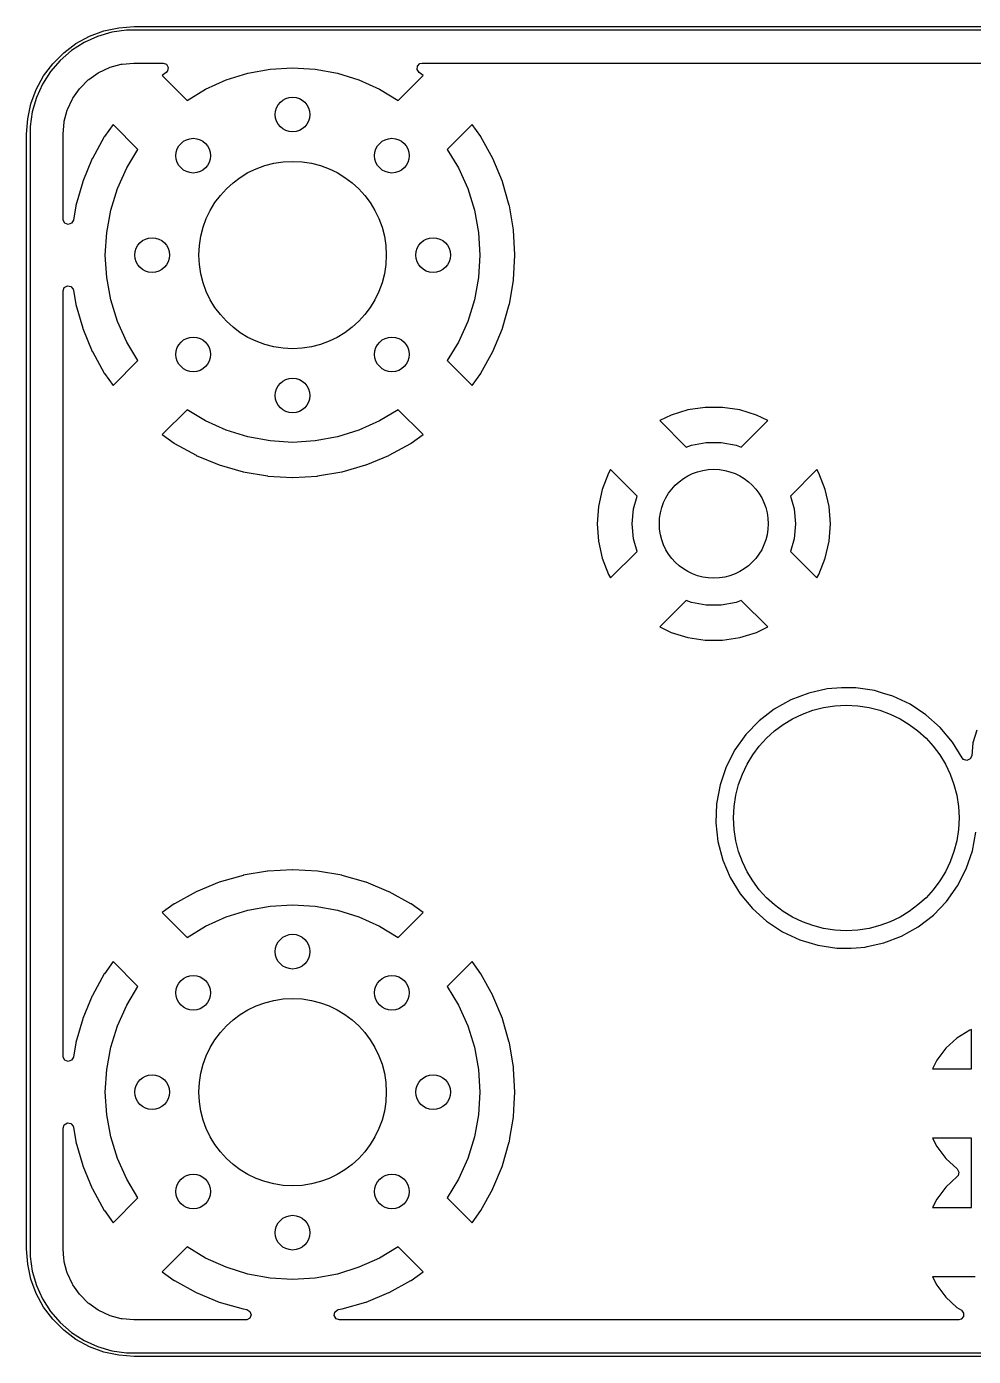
# Model space of a CAD drawing. Extents: x 190.9 to 226.5, y -95.7 to -76.6.
# Drawn here: x 190.91 to 204.56, y -95.72 to -76.56 of the extents above; entities that cross this region are included whole.
import ezdxf

# ---------------------------------------------------------------- set-up
doc = ezdxf.new("R2010")
doc.units = 0
doc.layers.add('BLACK', color=7, linetype='CONTINUOUS')

msp = doc.modelspace()

# ---------------------------------------------------------------- linework, layer by layer
at = {"layer": 'BLACK', "linetype": 'CONTINUOUS'}
for p, q in [((191.813, -76.696), (192.02, -76.6187)), ((192.137, -76.6365), (191.931, -76.6969)), ((192.02, -76.6187), (192.236, -76.5718)), ((192.349, -76.606), (192.137, -76.6365)), ((192.236, -76.5718), (192.456, -76.556)), ((192.456, -76.606), (192.349, -76.606)), ((192.456, -76.556), (224.968, -76.556)), ((224.968, -76.606), (192.456, -76.606)), ((191.442, -76.9343), (191.619, -76.8019)), ((191.736, -76.786), (191.555, -76.9019)), ((191.619, -76.8019), (191.813, -76.696)), ((191.931, -76.6969), (191.736, -76.786)), ((191.393, -77.0423), (191.253, -77.2044)), ((191.285, -77.0906), (191.442, -76.9343)), ((191.555, -76.9019), (191.393, -77.0423)), ((191.253, -77.2044), (191.137, -77.3848)), ((191.153, -77.2675), (191.285, -77.0906)), ((191.803, -77.3172), (191.939, -77.2224)), ((191.939, -77.2224), (191.95, -77.2158)), ((191.95, -77.2158), (192.1, -77.146)), ((192.1, -77.146), (192.112, -77.1415)), ((192.112, -77.1415), (192.272, -77.0987)), ((192.272, -77.0987), (192.285, -77.0965)), ((192.285, -77.0965), (192.453, -77.0818)), ((192.453, -77.0818), (192.459, -77.0815)), ((192.459, -77.0815), (192.522, -77.0815)), ((192.522, -77.0815), (192.875, -77.0815)), ((192.919, -77.218), (192.86, -77.2595)), ((192.875, -77.0815), (192.924, -77.0991)), ((192.94, -77.1943), (192.919, -77.218)), ((192.924, -77.0991), (192.949, -77.1436)), ((192.949, -77.1436), (192.94, -77.1943)), ((193.785, -77.3236), (194.096, -77.2266)), ((194.096, -77.2266), (194.417, -77.1678)), ((194.417, -77.1678), (194.742, -77.1481)), ((194.742, -77.1481), (195.067, -77.1678)), ((195.067, -77.1678), (195.388, -77.2266)), ((195.388, -77.2266), (195.699, -77.3236)), ((196.536, -77.1757), (196.541, -77.1245)), ((196.565, -77.218), (196.536, -77.1757)), ((196.541, -77.1245), (196.577, -77.0883)), ((196.624, -77.2595), (196.565, -77.218)), ((196.577, -77.0883), (196.609, -77.0815)), ((196.609, -77.0815), (221.589, -77.0815)), ((191.047, -77.4615), (191.153, -77.2675)), ((191.137, -77.3848), (191.048, -77.5798)), ((191.677, -77.4425), (191.793, -77.3256)), ((191.793, -77.3256), (191.803, -77.3172)), ((192.86, -77.2595), (192.86, -77.2595)), ((192.86, -77.2595), (193.22, -77.619)), ((193.487, -77.4574), (193.785, -77.3236)), ((195.699, -77.3236), (195.997, -77.4574)), ((196.264, -77.619), (196.624, -77.2595)), ((196.624, -77.2595), (196.624, -77.2595)), ((190.97, -77.6686), (191.047, -77.4615)), ((191.048, -77.5798), (190.988, -77.7856)), ((191.497, -77.749), (191.567, -77.5992)), ((191.567, -77.5992), (191.573, -77.5879)), ((191.573, -77.5879), (191.574, -77.5876)), ((191.574, -77.5876), (191.668, -77.4525)), ((191.668, -77.4525), (191.677, -77.4425)), ((193.22, -77.619), (193.487, -77.4574)), ((195.997, -77.4574), (196.264, -77.619)), ((190.923, -77.8846), (190.97, -77.6686)), ((190.988, -77.7856), (190.957, -77.9978)), ((191.45, -77.9209), (191.493, -77.7613)), ((191.493, -77.7613), (191.497, -77.749)), ((190.907, -78.105), (190.923, -77.8846)), ((190.957, -77.9978), (190.957, -78.105)), ((191.433, -78.1017), (191.447, -77.9338)), ((191.447, -77.9338), (191.45, -77.9209)), ((192.153, -77.9666), (192.029, -78.1412)), ((192.513, -78.3261), (192.153, -77.9666)), ((192.153, -77.9666), (192.153, -77.9666)), ((197.331, -77.9666), (196.971, -78.3261)), ((197.455, -78.1412), (197.331, -77.9666)), ((197.331, -77.9666), (197.331, -77.9666)), ((190.907, -94.1724), (190.907, -78.105)), ((190.957, -78.105), (190.957, -94.1724)), ((191.433, -78.1083), (191.433, -78.1017)), ((191.433, -79.3311), (191.433, -78.1083)), ((192.027, -78.1448), (191.855, -78.4556)), ((192.029, -78.1412), (192.027, -78.1448)), ((197.457, -78.1448), (197.455, -78.1412)), ((197.629, -78.4556), (197.457, -78.1448)), ((192.351, -78.5934), (192.513, -78.3261)), ((196.971, -78.3261), (197.133, -78.5934)), ((191.854, -78.4594), (191.718, -78.7876)), ((191.855, -78.4556), (191.854, -78.4594)), ((197.63, -78.4594), (197.629, -78.4556)), ((197.766, -78.7876), (197.63, -78.4594)), ((192.217, -78.8907), (192.351, -78.5934)), ((197.133, -78.5934), (197.267, -78.8907)), ((191.716, -78.7916), (191.618, -79.1329)), ((191.718, -78.7876), (191.716, -78.7916)), ((192.12, -79.202), (192.217, -78.8907)), ((197.267, -78.8907), (197.364, -79.202)), ((197.768, -78.7916), (197.766, -78.7876)), ((197.866, -79.1329), (197.768, -78.7916)), ((191.617, -79.137), (191.582, -79.3437)), ((191.618, -79.1329), (191.617, -79.137)), ((197.867, -79.137), (197.866, -79.1329)), ((197.927, -79.4872), (197.867, -79.137)), ((191.434, -79.3446), (191.433, -79.3311)), ((191.46, -79.389), (191.434, -79.3446)), ((191.582, -79.3437), (191.556, -79.3884)), ((192.062, -79.5227), (192.12, -79.202)), ((197.364, -79.202), (197.422, -79.5227)), ((191.508, -79.4063), (191.46, -79.389)), ((191.556, -79.3884), (191.508, -79.4063)), ((192.042, -79.8481), (192.062, -79.5227)), ((197.422, -79.5227), (197.442, -79.8481)), ((197.927, -79.4914), (197.927, -79.4872)), ((197.947, -79.846), (197.927, -79.4914)), ((192.062, -80.1736), (192.042, -79.8481)), ((197.442, -79.8481), (197.422, -80.1736)), ((197.927, -80.2049), (197.947, -79.8502)), ((197.947, -79.8502), (197.947, -79.846)), ((191.45, -80.3168), (191.495, -80.291)), ((191.495, -80.291), (191.545, -80.3)), ((191.545, -80.3), (191.578, -80.3394)), ((192.12, -80.4943), (192.062, -80.1736)), ((197.422, -80.1736), (197.364, -80.4943)), ((197.867, -80.5592), (197.927, -80.209)), ((197.927, -80.209), (197.927, -80.2049)), ((191.433, -80.3651), (191.45, -80.3168)), ((191.433, -83.7212), (191.433, -80.3651)), ((191.578, -80.3394), (191.582, -80.3525)), ((191.582, -80.3525), (191.617, -80.5592)), ((192.217, -80.8055), (192.12, -80.4943)), ((197.364, -80.4943), (197.267, -80.8055)), ((191.617, -80.5592), (191.618, -80.5633)), ((191.618, -80.5633), (191.716, -80.9046)), ((197.768, -80.9046), (197.866, -80.5633)), ((197.866, -80.5633), (197.867, -80.5592)), ((192.351, -81.1029), (192.217, -80.8055)), ((197.267, -80.8055), (197.133, -81.1029)), ((191.716, -80.9046), (191.718, -80.9086)), ((191.718, -80.9086), (191.854, -81.2368)), ((197.63, -81.2368), (197.766, -80.9086)), ((197.766, -80.9086), (197.768, -80.9046)), ((191.854, -81.2368), (191.855, -81.2406)), ((191.855, -81.2406), (192.027, -81.5515)), ((192.513, -81.3701), (192.351, -81.1029)), ((197.133, -81.1029), (196.971, -81.3702)), ((197.457, -81.5515), (197.629, -81.2406)), ((197.629, -81.2406), (197.63, -81.2368)), ((192.153, -81.7297), (192.513, -81.3701)), ((196.971, -81.3702), (197.331, -81.7297)), ((192.027, -81.5515), (192.029, -81.555)), ((192.029, -81.555), (192.153, -81.7297)), ((197.331, -81.7297), (197.455, -81.555)), ((197.455, -81.555), (197.457, -81.5515)), ((192.153, -81.7297), (192.153, -81.7297)), ((197.331, -81.7297), (197.331, -81.7297)), ((193.22, -82.0773), (192.86, -82.4368)), ((193.487, -82.2388), (193.22, -82.0773)), ((196.264, -82.0773), (195.997, -82.2388)), ((196.624, -82.4368), (196.264, -82.0773)), ((200.199, -82.1553), (200.034, -82.2347)), ((200.439, -82.0812), (200.199, -82.1553)), ((200.688, -82.0437), (200.439, -82.0812)), ((200.939, -82.0437), (200.688, -82.0437)), ((201.188, -82.0812), (200.939, -82.0437)), ((201.428, -82.1553), (201.188, -82.0812)), ((201.593, -82.2347), (201.428, -82.1553)), ((193.785, -82.3727), (193.487, -82.2388)), ((194.096, -82.4697), (193.785, -82.3727)), ((195.699, -82.3727), (195.388, -82.4697)), ((195.997, -82.2388), (195.699, -82.3727)), ((200.034, -82.2347), (200.034, -82.2347)), ((200.034, -82.2347), (200.417, -82.6175)), ((201.21, -82.6175), (201.593, -82.2347)), ((201.593, -82.2347), (201.593, -82.2347)), ((192.86, -82.4368), (192.86, -82.4368)), ((192.86, -82.4368), (193.035, -82.5607)), ((193.035, -82.5607), (193.039, -82.5629)), ((193.039, -82.5629), (193.35, -82.7347)), ((194.417, -82.5284), (194.096, -82.4697)), ((194.742, -82.5481), (194.417, -82.5284)), ((195.067, -82.5284), (194.742, -82.5481)), ((195.388, -82.4697), (195.067, -82.5284)), ((196.134, -82.7347), (196.445, -82.5629)), ((196.445, -82.5629), (196.449, -82.5607)), ((196.449, -82.5607), (196.624, -82.4368)), ((196.624, -82.4368), (196.624, -82.4368)), ((200.417, -82.6175), (200.491, -82.5887)), ((200.491, -82.5887), (200.705, -82.5487)), ((200.705, -82.5487), (200.922, -82.5487)), ((200.922, -82.5487), (201.136, -82.5887)), ((201.136, -82.5887), (201.21, -82.6175)), ((193.35, -82.7347), (193.353, -82.7366)), ((193.353, -82.7366), (193.681, -82.8725)), ((195.803, -82.8725), (196.131, -82.7366)), ((196.131, -82.7366), (196.134, -82.7347)), ((193.681, -82.8725), (193.685, -82.8739)), ((193.685, -82.8739), (194.027, -82.9722)), ((194.027, -82.9722), (194.031, -82.9731)), ((194.031, -82.9731), (194.381, -83.0326)), ((195.103, -83.0326), (195.453, -82.9731)), ((195.453, -82.9731), (195.457, -82.9722)), ((195.457, -82.9722), (195.799, -82.8739)), ((195.799, -82.8739), (195.803, -82.8725)), ((199.327, -82.9415), (199.298, -82.9913)), ((199.708, -83.3227), (199.327, -82.9415)), ((199.327, -82.9415), (199.327, -82.9415)), ((202.3, -82.9415), (201.919, -83.3227)), ((202.329, -82.9913), (202.3, -82.9415)), ((202.3, -82.9415), (202.3, -82.9415)), ((194.381, -83.0326), (194.385, -83.0331)), ((194.385, -83.0331), (194.74, -83.053)), ((194.74, -83.053), (194.744, -83.053)), ((194.744, -83.053), (195.099, -83.0331)), ((195.099, -83.0331), (195.103, -83.0326)), ((199.298, -82.9913), (199.206, -83.2254)), ((202.421, -83.2254), (202.329, -82.9913)), ((199.206, -83.2254), (199.15, -83.4705)), ((199.656, -83.5048), (199.708, -83.3227)), ((201.919, -83.3227), (201.971, -83.5048)), ((202.477, -83.4705), (202.421, -83.2254)), ((199.15, -83.4705), (199.131, -83.7212)), ((199.636, -83.7212), (199.656, -83.5048)), ((201.971, -83.5048), (201.991, -83.7212)), ((202.496, -83.7212), (202.477, -83.4705)), ((191.433, -91.3961), (191.433, -83.7212)), ((199.131, -83.7212), (199.15, -83.9719)), ((199.656, -83.9376), (199.636, -83.7212)), ((201.991, -83.7212), (201.971, -83.9376)), ((202.477, -83.9719), (202.496, -83.7212)), ((199.708, -84.1197), (199.656, -83.9376)), ((201.971, -83.9376), (201.919, -84.1197)), ((199.15, -83.9719), (199.206, -84.217)), ((199.327, -84.5009), (199.708, -84.1197)), ((201.919, -84.1197), (202.3, -84.5009)), ((202.421, -84.217), (202.477, -83.9719)), ((199.206, -84.217), (199.298, -84.4511)), ((202.329, -84.4511), (202.421, -84.217)), ((199.298, -84.4511), (199.327, -84.5009)), ((199.327, -84.5009), (199.327, -84.5009)), ((202.3, -84.5009), (202.329, -84.4511)), ((202.3, -84.5009), (202.3, -84.5009)), ((200.417, -84.8249), (200.034, -85.2077)), ((200.491, -84.8537), (200.417, -84.8249)), ((200.705, -84.8937), (200.491, -84.8537)), ((200.922, -84.8937), (200.705, -84.8937)), ((201.136, -84.8537), (200.922, -84.8937)), ((201.21, -84.8249), (201.136, -84.8537)), ((201.593, -85.2077), (201.21, -84.8249)), ((200.034, -85.2077), (200.034, -85.2077)), ((200.034, -85.2077), (200.199, -85.2871)), ((201.428, -85.2871), (201.593, -85.2077)), ((200.199, -85.2871), (200.439, -85.3612)), ((200.439, -85.3612), (200.688, -85.3987)), ((200.688, -85.3987), (200.939, -85.3987)), ((200.939, -85.3987), (201.188, -85.3612)), ((201.188, -85.3612), (201.428, -85.2871)), ((202.182, -86.1604), (201.925, -86.2585)), ((202.45, -86.1007), (202.182, -86.1604)), ((202.654, -86.0858), (202.45, -86.1007)), ((202.655, -86.0857), (202.654, -86.0858)), ((202.654, -86.0858), (202.654, -86.0858)), ((202.861, -86.0857), (202.655, -86.0857)), ((203.132, -86.1257), (202.861, -86.0857)), ((203.248, -86.1604), (203.132, -86.1257)), ((203.395, -86.2048), (203.248, -86.1604)), ((203.644, -86.3213), (203.395, -86.2048)), ((201.686, -86.3929), (201.469, -86.5606)), ((201.925, -86.2585), (201.686, -86.3929)), ((203.873, -86.4728), (203.644, -86.3213)), ((201.469, -86.5606), (201.278, -86.7583)), ((204.077, -86.656), (203.873, -86.4728)), ((201.278, -86.7583), (201.118, -86.9816)), ((204.253, -86.867), (204.077, -86.656)), ((204.606, -86.6953), (204.55, -86.8796)), ((201.118, -86.9816), (200.993, -87.2257)), ((204.393, -87.0964), (204.253, -86.867)), ((204.253, -86.867), (204.253, -86.867)), ((204.55, -86.8796), (204.532, -87.0646)), ((204.413, -87.1183), (204.393, -87.0964)), ((204.463, -87.1322), (204.413, -87.1183)), ((204.51, -87.111), (204.463, -87.1322)), ((204.532, -87.0646), (204.51, -87.111)), ((200.993, -87.2257), (200.904, -87.4856)), ((200.904, -87.4856), (200.854, -87.7555)), ((200.854, -87.7555), (200.844, -88.0299)), ((200.844, -88.0299), (200.874, -88.3028)), ((200.874, -88.3028), (200.944, -88.5684)), ((204.543, -88.4368), (204.593, -88.1669)), ((204.454, -88.6967), (204.543, -88.4368)), ((194.381, -88.7286), (194.031, -88.7881)), ((194.385, -88.7281), (194.381, -88.7286)), ((194.74, -88.7082), (194.385, -88.7281)), ((194.744, -88.7082), (194.74, -88.7082)), ((195.099, -88.7281), (194.744, -88.7082)), ((195.103, -88.7286), (195.099, -88.7281)), ((195.453, -88.7881), (195.103, -88.7286)), ((200.944, -88.5684), (201.051, -88.8211)), ((204.329, -88.9408), (204.454, -88.6967)), ((193.681, -88.8887), (193.353, -89.0247)), ((193.685, -88.8873), (193.681, -88.8887)), ((194.027, -88.789), (193.685, -88.8873)), ((194.031, -88.7881), (194.027, -88.789)), ((195.457, -88.789), (195.453, -88.7881)), ((195.799, -88.8873), (195.457, -88.789)), ((195.803, -88.8887), (195.799, -88.8873)), ((196.131, -89.0247), (195.803, -88.8887)), ((201.051, -88.8211), (201.194, -89.0554)), ((193.35, -89.0265), (193.039, -89.1983)), ((193.353, -89.0247), (193.35, -89.0265)), ((196.134, -89.0265), (196.131, -89.0247)), ((196.445, -89.1983), (196.134, -89.0265)), ((201.194, -89.0554), (201.37, -89.2664)), ((204.169, -89.1641), (204.329, -88.9408)), ((193.035, -89.2005), (192.86, -89.3245)), ((193.039, -89.1983), (193.035, -89.2005)), ((193.785, -89.3886), (194.096, -89.2916)), ((194.096, -89.2916), (194.417, -89.2328)), ((194.417, -89.2328), (194.742, -89.2131)), ((194.742, -89.2131), (195.067, -89.2328)), ((195.067, -89.2328), (195.388, -89.2916)), ((195.388, -89.2916), (195.699, -89.3886)), ((196.449, -89.2005), (196.445, -89.1983)), ((196.624, -89.3245), (196.449, -89.2005)), ((201.37, -89.2664), (201.574, -89.4496)), ((203.979, -89.3618), (204.169, -89.1641)), ((192.86, -89.3245), (192.86, -89.3245)), ((192.86, -89.3245), (193.22, -89.684)), ((193.487, -89.5224), (193.785, -89.3886)), ((195.699, -89.3886), (195.997, -89.5224)), ((196.264, -89.684), (196.624, -89.3245)), ((196.624, -89.3245), (196.624, -89.3245)), ((201.574, -89.4496), (201.574, -89.4496)), ((201.574, -89.4496), (201.574, -89.4496)), ((201.574, -89.4496), (201.803, -89.6011)), ((203.761, -89.5295), (203.979, -89.3618)), ((193.22, -89.684), (193.487, -89.5224)), ((195.997, -89.5224), (196.264, -89.684)), ((201.803, -89.6011), (202.052, -89.7176)), ((203.265, -89.762), (203.522, -89.6639)), ((203.522, -89.6639), (203.761, -89.5295)), ((202.052, -89.7176), (202.315, -89.7967)), ((202.315, -89.7967), (202.586, -89.8367)), ((202.586, -89.8367), (202.586, -89.8367)), ((202.586, -89.8367), (202.791, -89.8367)), ((202.791, -89.8367), (202.792, -89.8367)), ((202.792, -89.8367), (202.868, -89.8311)), ((202.868, -89.8311), (202.997, -89.8217)), ((202.997, -89.8217), (203.024, -89.8158)), ((203.024, -89.8158), (203.265, -89.762)), ((192.153, -90.0316), (192.029, -90.2062)), ((192.513, -90.3911), (192.153, -90.0316)), ((192.153, -90.0316), (192.153, -90.0316)), ((197.331, -90.0316), (196.971, -90.3911)), ((197.455, -90.2062), (197.331, -90.0316)), ((197.331, -90.0316), (197.331, -90.0316)), ((192.027, -90.2098), (191.855, -90.5206)), ((192.029, -90.2062), (192.027, -90.2098)), ((197.457, -90.2098), (197.455, -90.2062)), ((197.629, -90.5206), (197.457, -90.2098)), ((192.351, -90.6584), (192.513, -90.3911)), ((196.971, -90.3911), (197.133, -90.6584)), ((191.854, -90.5244), (191.718, -90.8526)), ((191.855, -90.5206), (191.854, -90.5244)), ((197.63, -90.5244), (197.629, -90.5206)), ((197.766, -90.8526), (197.63, -90.5244)), ((192.217, -90.9557), (192.351, -90.6584)), ((197.133, -90.6584), (197.267, -90.9557)), ((191.716, -90.8566), (191.618, -91.1979)), ((191.718, -90.8526), (191.716, -90.8566)), ((192.12, -91.267), (192.217, -90.9557)), ((197.267, -90.9557), (197.364, -91.267)), ((197.768, -90.8566), (197.766, -90.8526)), ((197.866, -91.1979), (197.768, -90.8566)), ((204.504, -91.0187), (204.319, -91.1333)), ((204.53, -91.0086), (204.504, -91.0187)), ((204.53, -91.575), (204.53, -91.0086)), ((191.617, -91.202), (191.582, -91.4087)), ((191.618, -91.1979), (191.617, -91.202)), ((197.867, -91.202), (197.866, -91.1979)), ((197.927, -91.5522), (197.867, -91.202)), ((204.319, -91.1333), (204.158, -91.28)), ((191.434, -91.4096), (191.433, -91.3961)), ((191.46, -91.454), (191.434, -91.4096)), ((191.582, -91.4087), (191.556, -91.4534)), ((192.062, -91.5877), (192.12, -91.267)), ((197.364, -91.267), (197.422, -91.5877)), ((204.158, -91.28), (204.027, -91.4538)), ((191.508, -91.4713), (191.46, -91.454)), ((191.556, -91.4534), (191.508, -91.4713)), ((192.042, -91.9131), (192.062, -91.5877)), ((197.422, -91.5877), (197.442, -91.9131)), ((197.927, -91.5564), (197.927, -91.5522)), ((197.928, -91.575), (197.927, -91.5564)), ((197.947, -91.911), (197.928, -91.575)), ((204.027, -91.4538), (203.966, -91.575)), ((203.966, -91.575), (204.53, -91.575)), ((192.062, -92.2386), (192.042, -91.9131)), ((197.442, -91.9131), (197.422, -92.2386)), ((197.938, -92.075), (197.947, -91.9152)), ((197.947, -91.9152), (197.947, -91.911)), ((197.927, -92.2699), (197.938, -92.075)), ((191.45, -92.3818), (191.495, -92.356)), ((191.495, -92.356), (191.545, -92.365)), ((191.545, -92.365), (191.578, -92.4044)), ((192.12, -92.5593), (192.062, -92.2386)), ((197.422, -92.2386), (197.364, -92.5593)), ((197.875, -92.575), (197.927, -92.274)), ((197.927, -92.274), (197.927, -92.2699)), ((191.433, -92.4301), (191.45, -92.3818)), ((191.433, -94.1698), (191.433, -92.4301)), ((191.578, -92.4044), (191.582, -92.4175)), ((191.582, -92.4175), (191.617, -92.6242)), ((192.217, -92.8705), (192.12, -92.5593)), ((197.364, -92.5593), (197.267, -92.8705)), ((191.617, -92.6242), (191.618, -92.6283)), ((191.618, -92.6283), (191.716, -92.9696)), ((197.768, -92.9696), (197.866, -92.6283)), ((197.866, -92.6283), (197.867, -92.6242)), ((197.867, -92.6242), (197.875, -92.575)), ((204.53, -92.575), (203.966, -92.575)), ((203.966, -92.575), (204.027, -92.6962)), ((204.027, -92.6962), (204.158, -92.87)), ((204.53, -93.575), (204.53, -92.575)), ((192.351, -93.1679), (192.217, -92.8705)), ((197.267, -92.8705), (197.133, -93.1679)), ((204.158, -92.87), (204.322, -93.0194)), ((191.716, -92.9696), (191.718, -92.9736)), ((191.718, -92.9736), (191.854, -93.3018)), ((197.63, -93.3018), (197.766, -92.9736)), ((197.766, -92.9736), (197.768, -92.9696)), ((204.322, -93.1306), (204.158, -93.28)), ((204.322, -93.0194), (204.346, -93.065)), ((204.335, -93.1152), (204.322, -93.1306)), ((204.346, -93.065), (204.335, -93.1152)), ((191.854, -93.3018), (191.855, -93.3056)), ((191.855, -93.3056), (192.027, -93.6165)), ((192.513, -93.4351), (192.351, -93.1679)), ((197.133, -93.1679), (196.971, -93.4352)), ((197.457, -93.6165), (197.629, -93.3056)), ((197.629, -93.3056), (197.63, -93.3018)), ((204.158, -93.28), (204.027, -93.4538)), ((192.153, -93.7947), (192.513, -93.4351)), ((196.971, -93.4352), (197.331, -93.7947)), ((204.027, -93.4538), (203.966, -93.575)), ((192.027, -93.6165), (192.029, -93.62)), ((192.029, -93.62), (192.153, -93.7947)), ((197.331, -93.7947), (197.455, -93.62)), ((197.455, -93.62), (197.457, -93.6165)), ((203.966, -93.575), (204.53, -93.575)), ((192.153, -93.7947), (192.153, -93.7947)), ((197.331, -93.7947), (197.331, -93.7947)), ((190.923, -94.3928), (190.907, -94.1724)), ((190.907, -94.1724), (190.907, -94.1724)), ((190.907, -94.1724), (190.907, -94.1724)), ((190.957, -94.1724), (190.957, -94.1725)), ((190.957, -94.1725), (190.957, -94.2796)), ((190.957, -94.2796), (190.987, -94.4918)), ((191.433, -94.1764), (191.433, -94.1698)), ((191.444, -94.3051), (191.433, -94.1764)), ((193.22, -94.1423), (192.86, -94.5018)), ((193.487, -94.3038), (193.22, -94.1423)), ((196.264, -94.1423), (195.997, -94.3038)), ((196.624, -94.5018), (196.264, -94.1423)), ((190.97, -94.6088), (190.923, -94.3928)), ((191.447, -94.3435), (191.444, -94.3051)), ((191.45, -94.3564), (191.447, -94.3435)), ((191.489, -94.5018), (191.45, -94.3564)), ((193.785, -94.4377), (193.487, -94.3038)), ((194.096, -94.5347), (193.785, -94.4377)), ((195.699, -94.4377), (195.388, -94.5347)), ((195.997, -94.3038), (195.699, -94.4377)), ((191.047, -94.8159), (190.97, -94.6088)), ((190.987, -94.4918), (191.048, -94.6976)), ((191.492, -94.5161), (191.489, -94.5018)), ((191.497, -94.5284), (191.492, -94.5161)), ((191.567, -94.6781), (191.497, -94.5284)), ((192.86, -94.5018), (192.86, -94.5018)), ((192.86, -94.5018), (193.035, -94.6257)), ((193.035, -94.6257), (193.039, -94.6279)), ((193.039, -94.6279), (193.35, -94.7997)), ((194.417, -94.5934), (194.096, -94.5347)), ((194.742, -94.6131), (194.417, -94.5934)), ((195.067, -94.5934), (194.742, -94.6131)), ((195.388, -94.5347), (195.067, -94.5934)), ((196.134, -94.7997), (196.445, -94.6279)), ((196.445, -94.6279), (196.449, -94.6257)), ((196.449, -94.6257), (196.624, -94.5018)), ((196.624, -94.5018), (196.624, -94.5018)), ((204.584, -94.575), (203.966, -94.575)), ((203.966, -94.575), (204.027, -94.6962)), ((191.153, -95.0098), (191.047, -94.8159)), ((191.048, -94.6976), (191.137, -94.8926)), ((191.573, -94.6895), (191.567, -94.6781)), ((191.567, -94.6781), (191.567, -94.6781)), ((191.668, -94.8249), (191.573, -94.6895)), ((191.677, -94.8349), (191.668, -94.8249)), ((191.668, -94.8249), (191.668, -94.8249)), ((191.793, -94.9518), (191.677, -94.8349)), ((193.35, -94.7997), (193.353, -94.8016)), ((193.353, -94.8016), (193.681, -94.9375)), ((195.803, -94.9375), (196.131, -94.8016)), ((196.131, -94.8016), (196.134, -94.7997)), ((204.027, -94.6962), (204.158, -94.87)), ((191.137, -94.8926), (191.253, -95.073)), ((191.285, -95.1868), (191.153, -95.0098)), ((191.803, -94.9602), (191.793, -94.9518)), ((191.939, -95.055), (191.803, -94.9602)), ((191.95, -95.0615), (191.939, -95.055)), ((193.681, -94.9375), (193.685, -94.9389)), ((193.685, -94.9389), (194.027, -95.0372)), ((194.027, -95.0372), (194.031, -95.0381)), ((194.031, -95.0381), (194.08, -95.0465)), ((194.08, -95.0465), (194.125, -95.072)), ((195.351, -95.0831), (195.391, -95.05)), ((195.391, -95.05), (195.404, -95.0465)), ((195.404, -95.0465), (195.453, -95.0381)), ((195.453, -95.0381), (195.457, -95.0372)), ((195.457, -95.0372), (195.799, -94.9389)), ((195.799, -94.9389), (195.803, -94.9375)), ((204.158, -94.87), (204.319, -95.0167)), ((204.319, -95.0167), (204.384, -95.0567)), ((204.384, -95.0567), (204.415, -95.0971)), ((191.253, -95.073), (191.393, -95.235)), ((191.442, -95.343), (191.285, -95.1868)), ((191.393, -95.235), (191.555, -95.3754)), ((192.1, -95.1314), (191.95, -95.0615)), ((192.112, -95.1358), (192.1, -95.1314)), ((192.272, -95.1786), (192.112, -95.1358)), ((192.285, -95.1809), (192.272, -95.1786)), ((192.453, -95.1956), (192.285, -95.1809)), ((192.459, -95.1959), (192.453, -95.1956)), ((194.068, -95.1959), (192.459, -95.1959)), ((194.081, -95.1946), (194.068, -95.1959)), ((194.126, -95.1686), (194.081, -95.1946)), ((194.125, -95.072), (194.143, -95.1202)), ((194.143, -95.1202), (194.126, -95.1686)), ((195.342, -95.1337), (195.351, -95.0831)), ((195.368, -95.1783), (195.342, -95.1337)), ((195.416, -95.1959), (195.368, -95.1783)), ((204.344, -95.1959), (195.416, -95.1959)), ((204.38, -95.1869), (204.344, -95.1959)), ((204.414, -95.1486), (204.38, -95.1869)), ((204.415, -95.0971), (204.414, -95.1486)), ((191.619, -95.4755), (191.442, -95.343)), ((191.555, -95.3754), (191.736, -95.4914)), ((191.813, -95.5814), (191.619, -95.4755)), ((191.736, -95.4914), (191.931, -95.5804)), ((192.02, -95.6586), (191.813, -95.5814)), ((191.931, -95.5804), (192.137, -95.6409)), ((192.236, -95.7056), (192.02, -95.6586)), ((192.137, -95.6409), (192.349, -95.6714)), ((192.456, -95.7214), (192.236, -95.7056)), ((192.349, -95.6714), (192.456, -95.6714)), ((192.456, -95.6714), (224.968, -95.6714)), ((224.968, -95.7214), (192.456, -95.7214))]:
    msp.add_line(p, q, dxfattribs=at)
at = {"layer": 'BLACK'}
for centre, radius in [((194.742, -77.8231), 0.25), ((193.31, -78.4162), 0.25), ((196.174, -78.4162), 0.25), ((194.742, -79.8481), 1.35), ((192.717, -79.8481), 0.25), ((196.767, -79.8481), 0.25), ((193.31, -81.28), 0.25), ((196.174, -81.28), 0.25), ((194.742, -81.8731), 0.25), ((200.814, -83.7212), 0.785), ((202.724, -87.9612), 1.625), ((194.742, -89.8881), 0.25), ((193.31, -90.4812), 0.25), ((196.174, -90.4812), 0.25), ((194.742, -91.9131), 1.35), ((192.717, -91.9131), 0.25), ((196.767, -91.9131), 0.25), ((193.31, -93.345), 0.25), ((196.174, -93.345), 0.25), ((194.742, -93.9381), 0.25)]:
    msp.add_circle(centre, radius, dxfattribs=at)

doc.saveas('drawing.dxf')
